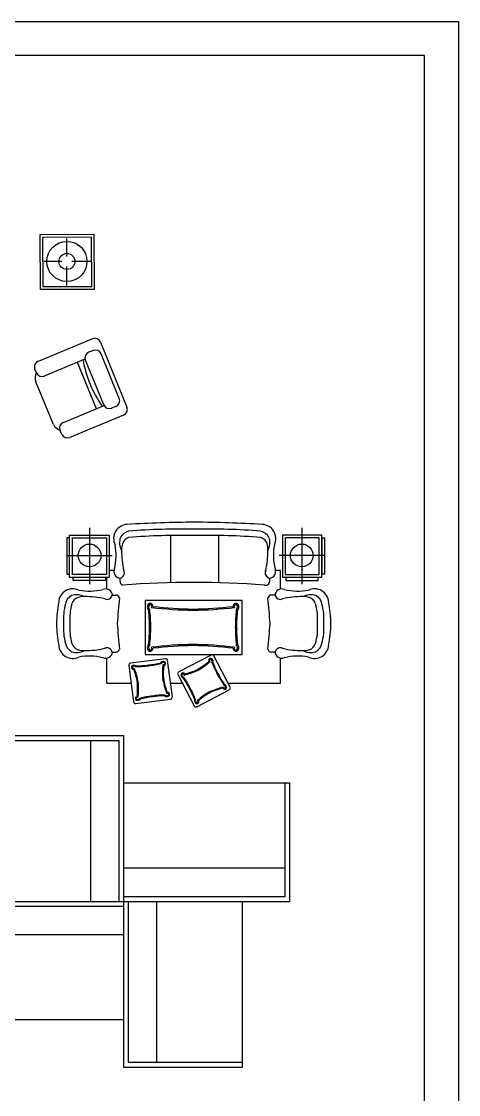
# Model space of a CAD drawing. Header units: inches. Extents: x 10.7 to 53.2, y 13 to 37.8.
# Drawn here: x 27.33 to 31.67, y 27.17 to 37.83 of the extents above; entities that cross this region are included whole.
import ezdxf

# ---------------------------------------------------------------- set-up
doc = ezdxf.new("R2010")
doc.units = ezdxf.units.IN
doc.header["$MEASUREMENT"] = 0
for name, color, linetype in [('02', 2, 'Continuous'), ('1', 1, 'Continuous'), ('4', 4, 'Continuous'), ('kadrbm', 4, 'Continuous')]:
    doc.layers.add(name, color=color, linetype=linetype)

# ---------------------------------------------------------------- blocks, each defined once
blk = doc.blocks.new('kadrbm')
at = {"layer": 'kadrbm', "color": 4}
blk.add_lwpolyline([(0, 0), (0, 24.797), (21, 24.797), (21, 0), (0, 0)], close=True, dxfattribs=at)
blk.add_lwpolyline([(20.663, 0.326), (20.663, 24.46), (0.337, 24.46), (0.337, 0.326), (20.663, 0.326)], dxfattribs=at)

msp = doc.modelspace()

# ---------------------------------------------------------------- linework, layer by layer
at = {"layer": '02'}
for p, q in [((28.057, 35.709), (27.517, 35.708)), ((27.517, 35.708), (27.518, 35.166)), ((28.058, 35.167), (28.057, 35.709)), ((28.03, 35.682), (27.544, 35.681)), ((27.544, 35.681), (27.545, 35.193)), ((28.031, 35.194), (28.03, 35.682)), ((27.518, 35.166), (28.058, 35.167)), ((27.545, 35.193), (28.031, 35.194)), ((28.04, 34.674), (27.5, 34.45)), ((28.119, 34.641), (28.381, 33.995)), ((28.048, 34.558), (28.002, 34.54)), ((28.305, 34.082), (28.125, 34.524)), ((27.964, 34.471), (27.56, 34.303)), ((28.079, 33.98), (27.889, 34.44)), ((28.15, 34.02), (27.968, 34.461)), ((27.483, 34.336), (27.468, 34.372)), ((27.652, 33.824), (27.475, 34.247)), ((27.752, 33.844), (28.156, 34.012)), ((28.271, 34.003), (28.227, 33.986)), ((28.348, 33.917), (27.813, 33.694)), ((27.736, 33.725), (27.718, 33.762)), ((27.812, 32.307), (27.812, 32.725)), ((27.812, 32.725), (28.204, 32.725)), ((28.01, 32.797), (28.01, 32.239)), ((28.204, 32.725), (28.204, 32.307)), ((28.812, 32.721), (28.812, 32.253)), ((29.289, 32.721), (29.289, 32.253)), ((29.924, 32.725), (29.924, 32.307)), ((30.315, 32.725), (29.924, 32.725)), ((30.117, 32.797), (30.117, 32.239)), ((30.315, 32.307), (30.315, 32.725)), ((27.808, 32.698), (27.785, 32.698)), ((27.785, 32.698), (27.785, 32.338)), ((27.839, 32.334), (27.839, 32.698)), ((27.839, 32.698), (28.177, 32.698)), ((28.177, 32.698), (28.177, 32.334)), ((29.951, 32.698), (29.951, 32.334)), ((30.288, 32.698), (29.951, 32.698)), ((30.288, 32.334), (30.288, 32.698)), ((30.32, 32.338), (30.32, 32.698)), ((30.32, 32.698), (30.342, 32.698)), ((30.342, 32.698), (30.342, 32.338)), ((27.79, 32.523), (28.235, 32.523)), ((30.338, 32.523), (29.892, 32.523)), ((27.785, 32.338), (27.808, 32.338)), ((27.812, 32.307), (28.204, 32.307)), ((28.177, 32.334), (27.839, 32.334)), ((27.848, 32.275), (27.848, 32.307)), ((28.168, 32.307), (28.168, 32.275)), ((28.18, 32.189), (28.18, 32.307)), ((28.252, 32.374), (28.204, 32.374)), ((28.312, 32.298), (28.312, 32.264)), ((29.796, 32.298), (29.796, 32.264)), ((29.907, 32.374), (29.856, 32.374)), ((29.907, 32.189), (29.907, 32.374)), ((29.924, 32.307), (30.315, 32.307)), ((29.951, 32.334), (30.288, 32.334)), ((29.96, 32.307), (29.96, 32.275)), ((30.279, 32.275), (30.279, 32.307)), ((30.342, 32.338), (30.32, 32.338)), ((28.168, 32.275), (27.848, 32.275)), ((29.96, 32.275), (30.279, 32.275)), ((28.236, 32.13), (28.27, 32.13)), ((29.525, 32.074), (28.562, 32.074)), ((28.562, 32.074), (28.562, 31.538)), ((29.525, 31.538), (29.525, 32.074)), ((29.851, 32.13), (29.817, 32.13)), ((28.236, 31.563), (28.27, 31.563)), ((29.851, 31.563), (29.817, 31.563)), ((28.18, 31.254), (28.18, 31.503)), ((28.763, 31.497), (28.416, 31.452)), ((28.562, 31.538), (29.525, 31.538)), ((28.832, 31.119), (28.785, 31.48)), ((29.217, 31.534), (28.895, 31.366)), ((29.405, 31.216), (29.244, 31.526)), ((29.907, 31.254), (29.907, 31.503)), ((28.399, 31.43), (28.446, 31.069)), ((28.886, 31.34), (29.048, 31.029)), ((28.18, 31.254), (28.422, 31.254)), ((28.814, 31.254), (28.931, 31.254)), ((29.385, 31.254), (29.907, 31.254)), ((29.074, 31.021), (29.397, 31.189)), ((28.468, 31.052), (28.815, 31.097))]:
    msp.add_line(p, q, dxfattribs=at)
for centre in [(28.01, 32.523), (30.117, 32.523)]:
    msp.add_circle(centre, 0.113, dxfattribs=at)
for centre, radius, start, end in [((28.063, 34.619), 0.06, 22.0815, 112.5364), ((28.024, 34.484), 0.06, 111.3459, 202.407), ((28.07, 34.502), 0.06, 22.0991, 111.3459), ((27.523, 34.395), 0.06, 112.5364, 202.749), ((29.062, 34.656), 1.133, 189.7638, 215.1446), ((27.568, 34.286), 0.1, 148.656, 202.6514), ((27.538, 34.359), 0.06, 202.749, 292.5916), ((28.206, 34.042), 0.06, 202.407, 291.0282), ((28.249, 34.059), 0.06, 291.0282, 22.0991), ((28.325, 33.972), 0.06, 292.5902, 22.0815), ((27.744, 33.863), 0.1, 202.6514, 253.6684), ((27.772, 33.788), 0.06, 112.5881, 204.9334), ((27.79, 33.75), 0.06, 204.9334, 292.5902), ((28.39, 32.69), 0.141, 93.3663, 205.4192), ((29.128, 20.43), 12.423, 90.3415, 93.4432), ((28.98, 20.43), 12.423, 86.5568, 89.6585), ((29.718, 32.69), 0.141, 334.5808, 86.6337), ((28.43, 32.637), 0.131, 104.3317, 149.8201), ((28.915, 26.46), 6.325, 88.7423, 94.6952), ((28.915, 26.397), 6.325, 88.7423, 94.6952), ((29.193, 26.46), 6.325, 85.3048, 91.2577), ((29.193, 26.397), 6.325, 85.3048, 91.2577), ((29.678, 32.637), 0.131, 30.1799, 75.6683), ((27.725, 32.524), 0.548, 346.0211, 11.1366), ((28.469, 32.651), 0.161, 161.2833, 209.112), ((28.489, 32.588), 0.161, 161.2833, 183.3042), ((28.428, 32.609), 0.0967, 108.4432, 161.5217), ((29.68, 32.609), 0.0967, 18.4783, 71.5568), ((29.619, 32.588), 0.161, 356.6958, 18.7167), ((29.639, 32.651), 0.161, 330.888, 18.7167), ((30.383, 32.524), 0.548, 168.8634, 193.9789), ((29.09, 32.555), 0.762, 178.6685, 193.7703), ((29.018, 32.555), 0.762, 346.2297, 1.3315), ((28.318, 32.364), 0.0664, 155.9859, 265.0475), ((29.791, 32.364), 0.0664, 274.9525, 24.0141), ((28.302, 32.351), 0.0537, 281.3517, 25.011), ((29.807, 32.351), 0.0537, 154.989, 258.6483), ((27.844, 32.051), 0.141, 64.5808, 176.6337), ((28.01, 32.717), 0.548, 258.8634, 283.9789), ((28.17, 32.124), 0.0664, 4.9525, 114.0141), ((28.35, 32.264), 0.0377, 180, 256.5271), ((29.05, 23.592), 8.664, 85.3915, 94.6932), ((29.759, 32.264), 0.0377, 250.8958, 0), ((29.917, 32.124), 0.0664, 65.9859, 175.0475), ((30.077, 32.717), 0.548, 256.0211, 281.1366), ((30.243, 32.051), 0.141, 3.3663, 115.4192), ((27.897, 32.012), 0.131, 120.1799, 165.6683), ((27.883, 31.972), 0.161, 60.888, 108.7167), ((27.925, 32.014), 0.0967, 108.4783, 161.5568), ((27.946, 31.953), 0.161, 86.6958, 108.7167), ((27.979, 31.352), 0.762, 76.2297, 91.3315), ((28.183, 32.14), 0.0537, 244.989, 348.6483), ((28.27, 32.092), 0.0377, 13.4729, 90), ((32.628, 31.599), 4.35, 173.3753, 176.7385), ((29.817, 32.092), 0.0377, 90, 166.5271), ((25.459, 31.599), 4.35, 3.2615, 6.6247), ((29.904, 32.14), 0.0537, 191.3517, 295.011), ((30.108, 31.352), 0.762, 88.6685, 103.7703), ((30.204, 31.972), 0.161, 71.2833, 119.112), ((30.141, 31.953), 0.161, 71.2833, 93.3042), ((30.162, 32.014), 0.0967, 18.4432, 71.5217), ((30.19, 32.012), 0.131, 14.3317, 59.8201), ((28.947, 31.822), 1.266, 169.1996, 178.9174), ((28.333, 31.888), 0.583, 164.5013, 184.1251), ((28.396, 31.888), 0.583, 164.5013, 184.1251), ((28.627, 32.011), 0.0438, 133.6436, 226.6497), ((28.627, 32.011), 0.0321, 136.6493, 233.7529), ((28.61, 32.016), 0.0296, 1.548, 118.029), ((27.176, 31.82), 1.429, 359.58, 6.4097), ((28.61, 32.016), 0.018, 328.8796, 113.148), ((27.176, 31.82), 1.441, 359.5834, 6.5951), ((29.132, 36.326), 4.349, 263.3186, 268.7568), ((29.132, 36.326), 4.337, 263.4899, 268.7534), ((28.943, 36.326), 4.337, 271.2466, 276.5101), ((28.943, 36.326), 4.349, 271.2432, 276.6814), ((29.464, 32.016), 0.0296, 61.971, 178.452), ((29.464, 32.016), 0.018, 66.852, 211.1204), ((30.898, 31.82), 1.441, 173.4049, 180.4166), ((29.448, 32.011), 0.0321, 306.2471, 43.3507), ((30.898, 31.82), 1.429, 173.5903, 180.42), ((29.448, 32.011), 0.0438, 313.3503, 46.3564), ((29.691, 31.888), 0.583, 355.8749, 15.4987), ((29.754, 31.888), 0.583, 355.8749, 15.4987), ((29.14, 31.822), 1.266, 1.0826, 10.8004), ((28.947, 31.87), 1.266, 181.0826, 190.8004), ((28.333, 31.804), 0.583, 175.8749, 195.4987), ((28.396, 31.804), 0.583, 175.8749, 195.4987), ((32.628, 32.094), 4.35, 183.2615, 186.6247), ((27.176, 31.799), 1.429, 353.5903, 0.42), ((27.176, 31.799), 1.441, 353.4049, 0.4166), ((30.898, 31.799), 1.441, 179.5834, 186.5951), ((30.898, 31.799), 1.429, 179.58, 186.4097), ((25.459, 32.094), 4.35, 353.3753, 356.7385), ((29.691, 31.804), 0.583, 344.5013, 4.1251), ((29.754, 31.804), 0.583, 344.5013, 4.1251), ((29.14, 31.87), 1.266, 349.1996, 358.9174), ((27.897, 31.681), 0.131, 194.3317, 239.8201), ((27.925, 31.679), 0.0967, 198.4432, 251.5217), ((30.162, 31.679), 0.0967, 288.4783, 341.5568), ((30.19, 31.681), 0.131, 300.1799, 345.6683), ((27.844, 31.641), 0.141, 183.3663, 295.4192), ((27.883, 31.72), 0.161, 251.2833, 299.112), ((27.946, 31.74), 0.161, 251.2833, 273.3042), ((27.979, 32.341), 0.762, 268.6685, 283.7703), ((28.17, 31.569), 0.0664, 245.9859, 355.0475), ((28.183, 31.552), 0.0537, 11.3517, 115.011), ((28.27, 31.601), 0.0377, 270, 346.5271), ((28.627, 31.607), 0.0438, 133.3503, 226.3564), ((28.627, 31.607), 0.0321, 126.2471, 223.3507), ((28.61, 31.602), 0.0296, 241.971, 358.452), ((28.61, 31.602), 0.018, 246.852, 31.1204), ((29.132, 27.292), 4.349, 91.2432, 96.6814), ((29.132, 27.292), 4.337, 91.2466, 96.5101), ((28.943, 27.292), 4.349, 83.3186, 88.7568), ((28.943, 27.292), 4.337, 83.4899, 88.7534), ((29.464, 31.602), 0.0296, 181.548, 298.029), ((29.464, 31.602), 0.018, 148.8796, 293.148), ((29.448, 31.607), 0.0321, 316.6493, 53.7529), ((29.448, 31.607), 0.0438, 313.6436, 46.6497), ((29.817, 31.601), 0.0377, 193.4729, 270), ((29.904, 31.552), 0.0537, 64.989, 168.6483), ((29.917, 31.569), 0.0664, 184.9525, 294.0141), ((30.108, 32.341), 0.762, 256.2297, 271.3315), ((30.204, 31.72), 0.161, 240.888, 288.7167), ((30.141, 31.74), 0.161, 266.6958, 288.7167), ((30.243, 31.641), 0.141, 244.5808, 356.6337), ((28.01, 30.976), 0.548, 76.0211, 101.1366), ((28.419, 31.432), 0.0197, 97.4053, 187.4053), ((28.452, 31.401), 0.0315, 50.7556, 143.7617), ((28.454, 32.455), 1.029, 270.9956, 277.8253), ((28.469, 32.457), 1.029, 276.9853, 283.8149), ((28.469, 32.457), 1.037, 276.9887, 284.0004), ((28.74, 31.439), 0.0315, 51.0489, 144.055), ((28.74, 31.439), 0.0231, 54.0546, 151.1582), ((29.412, 31.357), 0.679, 173.0257, 184.7048), ((28.743, 31.451), 0.0129, 246.2849, 30.5533), ((28.743, 31.451), 0.0213, 278.9532, 35.4342), ((28.766, 31.477), 0.0197, 7.4053, 97.4053), ((28.683, 32.068), 0.786, 299.9964, 310.4926), ((28.66, 32.111), 0.843, 299.9058, 310.3881), ((29.213, 31.48), 0.0213, 89.4599, 205.9409), ((29.213, 31.48), 0.0129, 94.3408, 238.6092), ((29.204, 31.471), 0.0231, 333.7359, 70.8395), ((29.204, 31.471), 0.0315, 340.8391, 73.8452), ((29.226, 31.517), 0.0197, 27.4888, 117.4888), ((30.194, 31.831), 1.037, 200.8937, 207.9054), ((30.194, 31.831), 1.029, 201.0792, 207.9088), ((30.077, 30.976), 0.548, 78.8634, 103.9789), ((28.447, 31.412), 0.0213, 159.3763, 275.8573), ((28.452, 31.401), 0.0231, 43.6523, 140.7559), ((28.447, 31.412), 0.0129, 164.2572, 308.5257), ((27.871, 31.158), 0.623, 10.2307, 22.0213), ((27.824, 31.15), 0.679, 10.1058, 21.7848), ((28.454, 32.455), 1.037, 270.8102, 277.8219), ((29.364, 31.352), 0.623, 172.7893, 184.5798), ((28.904, 31.349), 0.0197, 117.4888, 207.4888), ((28.949, 31.338), 0.0315, 161.1324, 254.1385), ((28.936, 31.336), 0.0213, 29.0368, 145.5178), ((28.949, 31.338), 0.0231, 164.1382, 261.2418), ((28.936, 31.336), 0.0129, 356.3684, 140.6369), ((28.795, 31.997), 0.679, 283.1093, 294.7884), ((28.816, 31.954), 0.623, 282.8728, 294.6634), ((30.201, 31.818), 1.037, 207.0723, 214.0839), ((30.201, 31.818), 1.029, 207.0689, 213.8985), ((27.701, 31.201), 0.786, 354.4015, 4.8977), ((27.653, 31.196), 0.843, 354.506, 4.9883), ((29.566, 31.445), 0.843, 189.8222, 200.3045), ((29.517, 31.437), 0.786, 189.9129, 200.4091), ((28.086, 30.734), 1.029, 27.0689, 33.8985), ((28.086, 30.734), 1.037, 27.0723, 34.0839), ((29.338, 31.213), 0.0231, 344.1382, 81.2418), ((29.338, 31.213), 0.0315, 341.1324, 74.1385), ((28.487, 31.103), 0.0213, 98.9532, 215.4342), ((28.487, 31.103), 0.0129, 66.2849, 210.5533), ((28.76, 30.098), 1.037, 96.9887, 104.0004), ((28.76, 30.098), 1.029, 96.9853, 103.8149), ((28.775, 30.1), 1.037, 90.8102, 97.8219), ((28.775, 30.1), 1.029, 90.9956, 97.8253), ((28.777, 31.153), 0.0315, 230.7556, 323.7617), ((28.777, 31.153), 0.0231, 223.6523, 320.7559), ((28.783, 31.142), 0.0129, 344.2572, 128.5257), ((28.783, 31.142), 0.0213, 339.3763, 95.8573), ((28.812, 31.117), 0.0197, 277.4053, 7.4053), ((28.093, 30.721), 1.029, 21.0792, 27.9088), ((28.093, 30.721), 1.037, 20.8937, 27.9054), ((29.534, 30.577), 0.679, 120.1893, 131.8684), ((29.511, 30.619), 0.623, 120.3143, 132.1048), ((29.55, 30.4), 0.843, 104.5896, 115.0719), ((29.528, 30.444), 0.786, 104.485, 114.9812), ((29.351, 31.215), 0.0213, 209.0368, 325.5178), ((29.351, 31.215), 0.0129, 176.3684, 320.6369), ((29.388, 31.207), 0.0197, 297.4888, 27.4888), ((28.466, 31.072), 0.0197, 187.4053, 277.4053), ((28.489, 31.116), 0.0315, 231.0489, 324.055), ((28.489, 31.116), 0.0231, 234.0546, 331.1582), ((29.065, 31.039), 0.0197, 207.4888, 297.4888), ((29.083, 31.08), 0.0315, 160.8391, 253.8452), ((29.083, 31.08), 0.0231, 153.7359, 250.8395), ((29.074, 31.072), 0.0213, 269.4599, 25.9409), ((29.074, 31.072), 0.0129, 274.3408, 58.6092)]:
    msp.add_arc(centre, radius, start, end, dxfattribs=at)
at = {"layer": '1'}
for p, q in [((27.172, 30.734), (28.349, 30.734)), ((27.172, 30.687), (28.301, 30.687)), ((28.019, 30.687), (28.019, 29.087)), ((28.301, 30.687), (28.301, 29.087)), ((28.349, 27.44), (28.349, 30.734)), ((28.349, 30.264), (29.996, 30.264)), ((29.949, 30.264), (29.949, 29.134)), ((29.996, 30.264), (29.996, 29.087)), ((29.949, 29.417), (28.349, 29.417)), ((29.949, 29.134), (28.349, 29.134)), ((26.701, 29.087), (29.996, 29.087)), ((26.749, 29.04), (28.349, 29.04)), ((28.396, 27.487), (28.396, 29.087)), ((28.678, 27.487), (28.678, 29.087)), ((29.525, 29.087), (29.525, 27.44)), ((26.749, 28.758), (28.349, 28.758)), ((28.349, 27.911), (26.701, 27.911)), ((29.525, 27.44), (28.349, 27.44)), ((29.525, 27.487), (28.396, 27.487))]:
    msp.add_line(p, q, dxfattribs=at)
at = {"layer": '4'}
for p, q in [((27.785, 35.491), (27.784, 35.671)), ((27.735, 35.442), (27.555, 35.441)), ((27.785, 35.204), (27.785, 35.392)), ((28.021, 35.442), (27.834, 35.442))]:
    msp.add_line(p, q, dxfattribs=at)
for radius in [0.199, 0.0793]:
    msp.add_circle((27.785, 35.442), radius, dxfattribs=at)

# ---------------------------------------------------------------- block references
at = {"layer": 'kadrbm'}
msp.add_blockref('kadrbm', (10.673, 13.028), dxfattribs=at)

doc.saveas('drawing.dxf')
